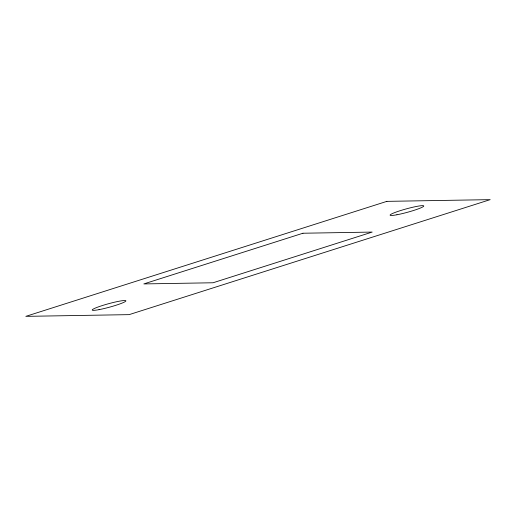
<?xml version="1.0" encoding="UTF-8"?>
<svg xmlns="http://www.w3.org/2000/svg" width="516" height="516" viewBox="0 0 516 516"><rect width="100%" height="100%" fill="white"/><g stroke="black" fill="none" stroke-linecap="round" stroke-linejoin="round"><path stroke-width="0.77" d="M386.865 201.363L25.8 316.36L129.135 314.637L490.2 199.64L386.865 201.363M302.957 233.232L143.803 283.923L213.044 282.768L372.197 232.077L302.957 233.232M99.046 309.639A17.447 1.793 -15.3 0 0 125.794 301.118A17.447 1.793 -15.3 0 0 102.342 305.549A17.447 1.793 -15.3 0 0 99.046 309.639M396.927 214.766A17.447 1.793 -15.3 0 0 423.668 206.252A17.447 1.793 -15.3 0 0 400.223 210.676A17.447 1.793 -15.3 0 0 396.927 214.766"/></g></svg>
